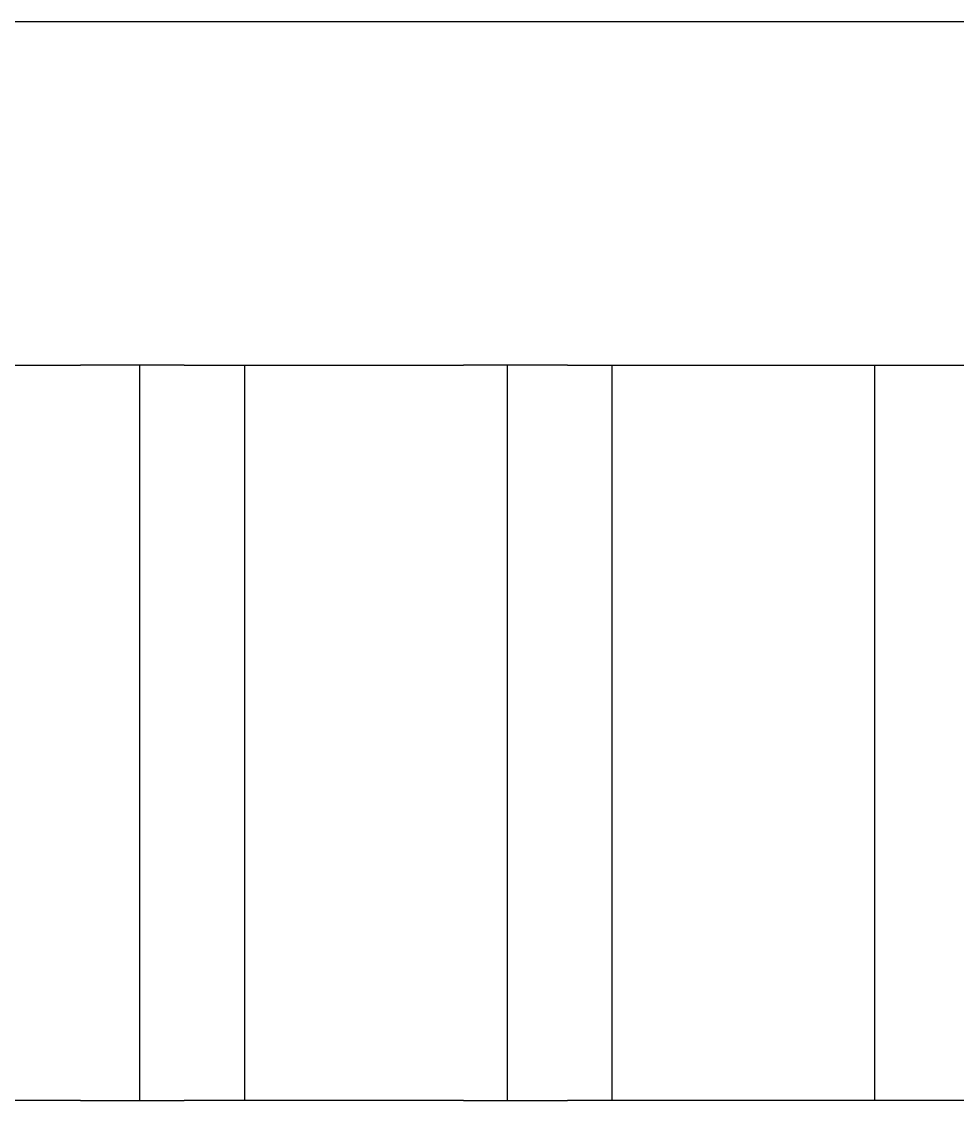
# Model space of a CAD drawing. Extents: x 396092 to 455492, y 17293 to 132793.
# Drawn here: x 407771.7 to 407950, y 46245.8 to 46451.2 of the extents above; entities that cross this region are included whole.
import ezdxf

# ---------------------------------------------------------------- set-up
doc = ezdxf.new("R2010")
doc.units = 0
doc.header["$LTSCALE"] = 1000
doc.header["$MEASUREMENT"] = 0
doc.layers.add('MU', color=34, linetype='Continuous')

msp = doc.modelspace()

# ---------------------------------------------------------------- linework, layer by layer
at = {"layer": 'MU', "color": 37}
for p, q in [((406627.73, 46451.23), (409477.73, 46451.23)), ((407729.7, 46385.76), (407782.92, 46385.76)), ((407802.7, 46385.76), (407782.92, 46385.76)), ((407802.7, 46385.76), (407855.92, 46385.76)), ((407875.7, 46385.76), (407855.92, 46385.76)), ((407875.7, 46385.76), (407974.82, 46385.76)), ((407782.92, 46245.76), (407729.7, 46245.76)), ((407782.92, 46245.76), (407802.7, 46245.76)), ((407855.92, 46245.76), (407802.7, 46245.76)), ((407855.92, 46245.76), (407875.7, 46245.76)), ((407974.82, 46245.76), (407875.7, 46245.76))]:
    msp.add_line(p, q, dxfattribs=at)
for points in [[(407794.27, 46245.76), (407794.27, 46385.76)], [(407814.27, 46245.76), (407814.27, 46385.76)], [(407864.27, 46245.76), (407864.27, 46385.76)], [(407884.27, 46245.76), (407884.27, 46385.76)], [(407934.27, 46245.76), (407934.27, 46385.76)]]:
    msp.add_lwpolyline(points, dxfattribs=at)

doc.saveas('drawing.dxf')
